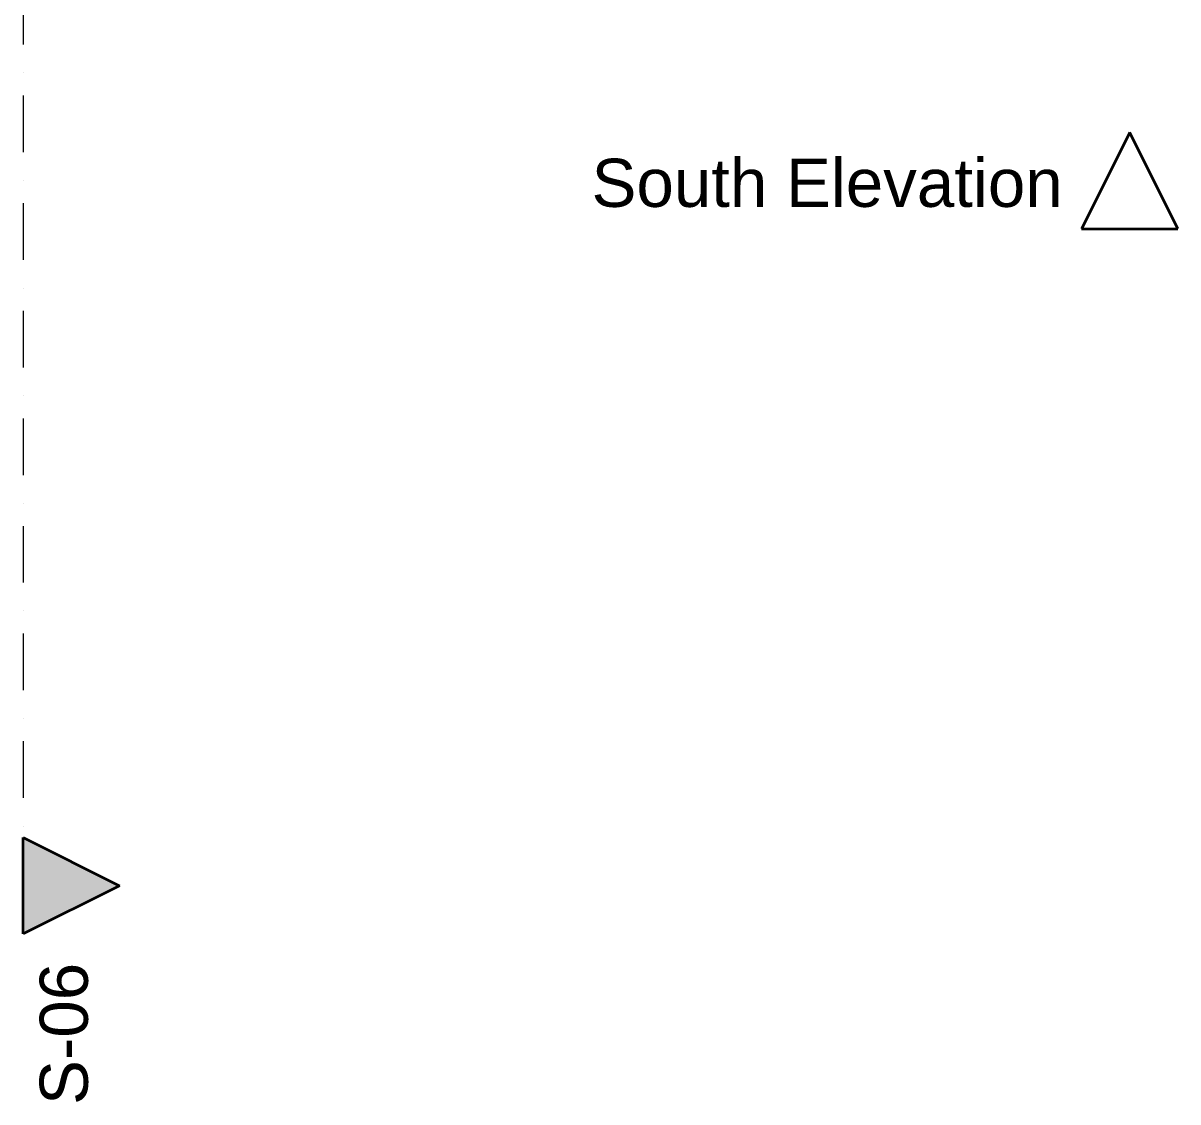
# Model space of a CAD drawing. Header units: millimetres. Extents: x -6000 to 12300, y -11438 to 14364.
# Drawn here: x 4020 to 11215, y -11438 to -4719 of the extents above; entities that cross this region are included whole.
import ezdxf

# ---------------------------------------------------------------- set-up
doc = ezdxf.new("R2010")
doc.units = ezdxf.units.MM
doc.header["$MEASUREMENT"] = 0
doc.linetypes.add('Dot & Dashed', pattern=[670.277762, 352.777767, -176.388884, 0, -141.111112])
doc.linetypes.add('Wipeout_Contour', pattern=[1000, 0, -1000])
doc.layers.add('Marker - Elevation', color=7, linetype='Continuous')
doc.layers.add('Marker - Section', color=7, linetype='Continuous')
for name, color, linetype, lineweight, true_color in [('Marker - Elevation_Pen_No__25', 7, 'Continuous', 35, 0x40a5ff), ('Marker - Section_Pen_No__25', 7, 'Continuous', 35, 0x40a5ff), ('Marker - Section_Pen_No__85', 7, 'Continuous', 20, 0x80c2ff)]:
    doc.layers.add(name, color=color, linetype=linetype, lineweight=lineweight, true_color=true_color)
doc.layers.add('Marker - Elevation_Pen_No__6', color=5, linetype='Continuous', lineweight=35)
doc.layers.add('Marker - Section_Pen_No__6', color=5, linetype='Continuous', lineweight=35)
doc.styles.add('GENERATED_STYLE_1', font='')
doc.styles.get('GENERATED_STYLE_1').set_extended_font_data('Arial')

# ---------------------------------------------------------------- blocks, each defined once
blk = doc.blocks.new('Cutting Plane_1_5', base_point=(4020.2, 10248.8))
at = {"layer": 'Marker - Section_Pen_No__25', "linetype": 'Continuous'}
blk.add_hatch(color=256, dxfattribs=at).paths.add_polyline_path([(4020.2, -10392.3), (4020.2, -9792.3), (4620.2, -10092.3)])
for p, q in [((4020.2, -9792.3), (4620.2, -10092.3)), ((4020.2, -10392.3), (4020.2, -9792.3)), ((4620.2, -10092.3), (4020.2, -10392.3))]:
    blk.add_line(p, q, dxfattribs=at)
at = {"layer": 'Marker - Section_Pen_No__85', "linetype": 'Dot & Dashed'}
blk.add_line((4020.2, 10248.8), (4020.2, -10092.3), dxfattribs=at)
at = {"layer": 'Marker - Section_Pen_No__6', "insert": (4428, -10572.3), "char_height": 300, "attachment_point": 9, "rotation": 90, "style": 'GENERATED_STYLE_1'}
blk.add_mtext('\\A1;{\\fArial|b0|i0|c0|p34;S-06}', dxfattribs=at)
blk = doc.blocks.new('Elevation_1_5', base_point=(-1084.6, -6000))
at = {"layer": 'Marker - Elevation_Pen_No__6', "insert": (7445.7, -5867.8), "char_height": 300, "attachment_point": 7, "style": 'GENERATED_STYLE_1'}
blk.add_mtext('\\A1;{\\fArial|b0|i0|c0|p34; South Elevation}', dxfattribs=at)
at = {"color": 254, "linetype": 'Wipeout_Contour', "lineweight": 0, "ltscale": 37091.604238}
blk.add_wipeout([(10615.4, -6000), (11215.4, -6000), (10915.4, -5400)], dxfattribs=at).dxf.layer = 'Marker - Elevation'
at = {"layer": 'Marker - Elevation_Pen_No__25', "linetype": 'Continuous'}
for p, q in [((10915.4, -5400), (10615.4, -6000)), ((11215.4, -6000), (10915.4, -5400)), ((10615.4, -6000), (11215.4, -6000))]:
    blk.add_line(p, q, dxfattribs=at)

msp = doc.modelspace()

# ---------------------------------------------------------------- block references
at = {"layer": 'Marker - Elevation', "color": 151, "lineweight": 20, "true_color": 0x80c2ff}
msp.add_blockref('Elevation_1_5', (-1084.6, -6000), dxfattribs=at)
at = {"layer": 'Marker - Section', "color": 151, "lineweight": 20, "true_color": 0x80c2ff}
msp.add_blockref('Cutting Plane_1_5', (4020.2, 10248.8), dxfattribs=at)

doc.saveas('drawing.dxf')
